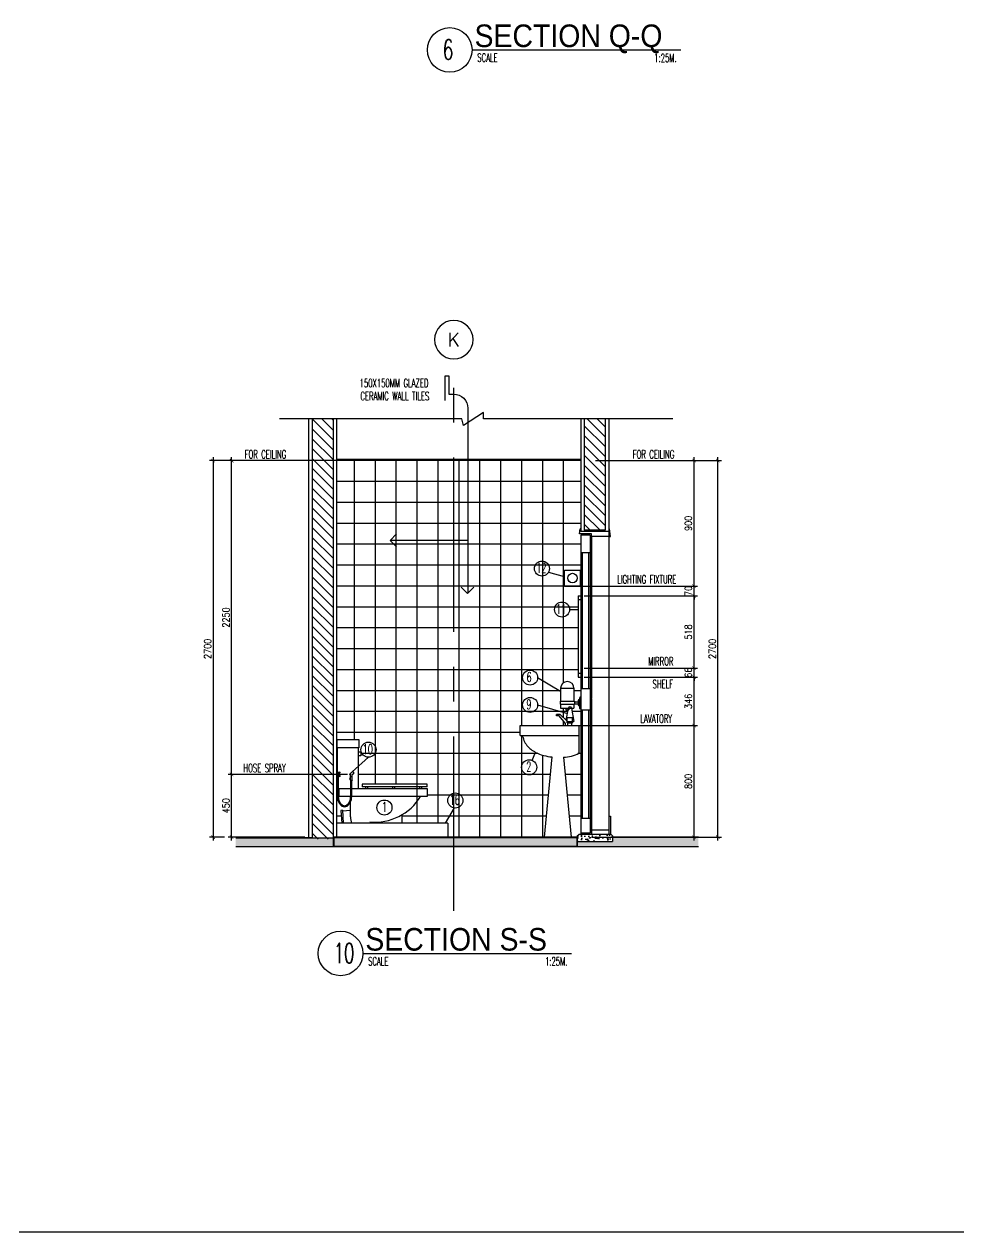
# Model space of a CAD drawing. Extents: x -203233 to -174356, y 196485 to 216410.
# Drawn here: x -196532 to -189832, y 196485 to 205145 of the extents above; entities that cross this region are included whole.
import ezdxf
from ezdxf.enums import TextEntityAlignment as Align

# ---------------------------------------------------------------- set-up
doc = ezdxf.new("R2010")
doc.units = 0
doc.header["$LTSCALE"] = 500
doc.header["$MEASUREMENT"] = 0
for name, pattern in [('CENTERX2', [4, 2.5, -0.5, 0.5, -0.5]), ('DASHED', [0.75, 0.5, -0.25]), ('HIDDEN2', [0.1875, 0.125, -0.0625])]:
    doc.linetypes.add(name, pattern=pattern)
doc.layers.get('0').update_dxf_attribs({"linetype": 'CONTINUOUS'})
doc.layers.get('DEFPOINTS').update_dxf_attribs({"linetype": 'CONTINUOUS'})
for name, color, linetype in [('A-SFIX', 2, 'CONTINUOUS'), ('AX-CR', 2, 'CONTINUOUS'), ('AX-TXT', 2, 'CONTINUOUS'), ('AXES', 11, 'CENTERX2'), ('Dimout', 4, 'CONTINUOUS'), ('DW', 7, 'CONTINUOUS'), ('ELE', 3, 'CONTINUOUS'), ('ELV', 7, 'CONTINUOUS'), ('FIX', 2, 'CONTINUOUS'), ('HatchA', 11, 'CONTINUOUS'), ('Plaster', 7, 'CONTINUOUS'), ('SANI', 2, 'CONTINUOUS'), ('Tile', 5, 'CONTINUOUS'), ('TITLE', 1, 'CONTINUOUS'), ('TXT', 2, 'CONTINUOUS'), ('TXT1', 2, 'CONTINUOUS'), ('WALL', 6, 'CONTINUOUS'), ('WallPartition', 2, 'CONTINUOUS'), ('Windows', 9, 'CONTINUOUS')]:
    doc.layers.add(name, color=color, linetype=linetype)
doc.styles.add('DIM', font='simplex.shx', dxfattribs={"width": 0.85})
doc.styles.add('ROMANS', font='romans.shx', dxfattribs={"width": 0.6})
doc.styles.add('TTXT', font='swisse.ttf', dxfattribs={"width": 0.9})
doc.dimstyles.new('DIM1-25', dxfattribs={"dimscale": 25, "dimtxt": 2, "dimasz": 1, "dimexe": 1, "dimexo": 1, "dimgap": 0.6, "dimtad": 1, "dimdec": 0, "dimdsep": 46, "dimtxsty": 'DIM', "dimblk1": 'ARCHTICK', "dimblk2": 'ARCHTICK', "dimsah": 1, "dimcen": 0.09, "dimdle": 1, "dimclrd": 256, "dimclrt": 2, "dimadec": 0, "dimazin": 0, "dimtfac": 1, "dimtdec": 0, "dimtix": 1, "dimtmove": 1, "dimatfit": 3, "dimldrblk": 'ARCHTICK', "dimfxl": 0, "dimtvp": 2, "dimtolj": 1, "dimtzin": 0, "dimarcsym": 0})

# ---------------------------------------------------------------- blocks, each defined once
blk = doc.blocks.new('_ARCHTICK')
at = {"color": 0, "linetype": 'ByBlock', "const_width": 0.15}
blk.add_lwpolyline([(-0.5, -0.5), (0.5, 0.5)], dxfattribs=at)
blk = doc.blocks.new('*D102')
at = {"layer": 'DEFPOINTS', "color": 0}
for p in [(-192461.1, 202015.5), (-191730.1, 202015.5), (-192439.8, 201115.5)]:
    blk.add_point(p, dxfattribs=at)
at = {"layer": 'Dimout', "lineweight": -2}
blk.add_line((-191730.1, 201090.5), (-191730.1, 202040.5), dxfattribs=at)
at = {"layer": 'Dimout', "color": 0, "lineweight": -2}
for p, q in [((-192436.1, 202015.5), (-191705.1, 202015.5)), ((-192414.8, 201115.5), (-191705.1, 201115.5))]:
    blk.add_line(p, q, dxfattribs=at)
at = {"layer": 'Dimout', "lineweight": -2, "xscale": 25, "yscale": 25, "zscale": 25}
for p, rotation in [((-191730.1, 202015.5), 90), ((-191730.1, 201115.5), 270)]:
    blk.add_blockref('_ARCHTICK', p, dxfattribs=dict(at, rotation=rotation))
at = {"layer": 'Dimout', "color": 2, "insert": (-191770.1, 201565.5), "char_height": 50, "attachment_point": 5, "rotation": 90, "style": 'DIM'}
blk.add_mtext('\\A1;900', dxfattribs=at)
blk = doc.blocks.new('*D101')
at = {"layer": 'DEFPOINTS', "color": 0}
for p in [(-192575.2, 201115.5), (-191730.1, 201115.5), (-192542.1, 201045.5)]:
    blk.add_point(p, dxfattribs=at)
at = {"layer": 'Dimout', "color": 0, "lineweight": -2}
for p, q in [((-192550.2, 201115.5), (-191705.1, 201115.5)), ((-192517.1, 201045.5), (-191705.1, 201045.5))]:
    blk.add_line(p, q, dxfattribs=at)
at = {"layer": 'Dimout', "lineweight": -2}
for p, q in [((-191730.1, 201115.5), (-191730.1, 201140.5)), ((-191730.1, 201045.5), (-191730.1, 201115.5)), ((-191730.1, 201045.5), (-191730.1, 201020.5))]:
    blk.add_line(p, q, dxfattribs=at)
at = {"layer": 'Dimout', "lineweight": -2, "xscale": 25, "yscale": 25, "zscale": 25}
for p, rotation in [((-191730.1, 201115.5), 270), ((-191730.1, 201045.5), 90)]:
    blk.add_blockref('_ARCHTICK', p, dxfattribs=dict(at, rotation=rotation))
at = {"layer": 'Dimout', "color": 2, "insert": (-191770.1, 201080.5), "char_height": 50, "attachment_point": 5, "rotation": 90, "style": 'DIM'}
blk.add_mtext('\\A1;70', dxfattribs=at)
blk = doc.blocks.new('*D105')
at = {"layer": 'DEFPOINTS', "color": 0}
for p in [(-192542.1, 201045.5), (-191730.1, 201045.5), (-192542.1, 200527.8)]:
    blk.add_point(p, dxfattribs=at)
at = {"layer": 'Dimout', "color": 0, "lineweight": -2}
for p, q in [((-192517.1, 201045.5), (-191705.1, 201045.5)), ((-192517.1, 200527.8), (-191705.1, 200527.8))]:
    blk.add_line(p, q, dxfattribs=at)
at = {"layer": 'Dimout', "lineweight": -2}
blk.add_line((-191730.1, 200502.8), (-191730.1, 201070.5), dxfattribs=at)
at = {"layer": 'Dimout', "lineweight": -2, "xscale": 25, "yscale": 25, "zscale": 25}
for p, rotation in [((-191730.1, 201045.5), 90), ((-191730.1, 200527.8), 270)]:
    blk.add_blockref('_ARCHTICK', p, dxfattribs=dict(at, rotation=rotation))
at = {"layer": 'Dimout', "color": 2, "insert": (-191770.1, 200786.7), "char_height": 50, "attachment_point": 5, "rotation": 90, "style": 'DIM'}
blk.add_mtext('\\A1;518', dxfattribs=at)
blk = doc.blocks.new('*D104')
at = {"layer": 'DEFPOINTS', "color": 0}
for p in [(-192542.1, 200461.9), (-191730.1, 200461.9), (-192728.2, 200115.5)]:
    blk.add_point(p, dxfattribs=at)
at = {"layer": 'Dimout', "lineweight": -2}
blk.add_line((-191730.1, 200090.5), (-191730.1, 200486.9), dxfattribs=at)
at = {"layer": 'Dimout', "color": 0, "lineweight": -2}
for p, q in [((-192517.1, 200461.9), (-191705.1, 200461.9)), ((-192703.2, 200115.5), (-191705.1, 200115.5))]:
    blk.add_line(p, q, dxfattribs=at)
at = {"layer": 'Dimout', "lineweight": -2, "xscale": 25, "yscale": 25, "zscale": 25}
for p, rotation in [((-191730.1, 200461.9), 90), ((-191730.1, 200115.5), 270)]:
    blk.add_blockref('_ARCHTICK', p, dxfattribs=dict(at, rotation=rotation))
at = {"layer": 'Dimout', "color": 2, "insert": (-191770.1, 200288.7), "char_height": 50, "attachment_point": 5, "rotation": 90, "style": 'DIM'}
blk.add_mtext('\\A1;346', dxfattribs=at)
blk = doc.blocks.new('*D103')
at = {"layer": 'DEFPOINTS', "color": 0}
for p in [(-192542.1, 200527.8), (-191730.1, 200527.8), (-192542.1, 200461.9)]:
    blk.add_point(p, dxfattribs=at)
at = {"layer": 'Dimout', "color": 0, "lineweight": -2}
for p, q in [((-192517.1, 200527.8), (-191705.1, 200527.8)), ((-192517.1, 200461.9), (-191705.1, 200461.9))]:
    blk.add_line(p, q, dxfattribs=at)
at = {"layer": 'Dimout', "lineweight": -2}
for p, q in [((-191730.1, 200527.8), (-191730.1, 200552.8)), ((-191730.1, 200461.9), (-191730.1, 200527.8)), ((-191730.1, 200461.9), (-191730.1, 200436.9))]:
    blk.add_line(p, q, dxfattribs=at)
at = {"layer": 'Dimout', "lineweight": -2, "xscale": 25, "yscale": 25, "zscale": 25}
for p, rotation in [((-191730.1, 200527.8), 270), ((-191730.1, 200461.9), 90)]:
    blk.add_blockref('_ARCHTICK', p, dxfattribs=dict(at, rotation=rotation))
at = {"layer": 'Dimout', "color": 2, "insert": (-191770.1, 200494.8), "char_height": 50, "attachment_point": 5, "rotation": 90, "style": 'DIM'}
blk.add_mtext('\\A1;66', dxfattribs=at)
blk = doc.blocks.new('*D99')
at = {"layer": 'DEFPOINTS', "color": 0}
for p in [(-192461.1, 202015.5), (-191559.2, 202015.5), (-192490.9, 199315.5)]:
    blk.add_point(p, dxfattribs=at)
at = {"layer": 'Dimout', "lineweight": -2}
blk.add_line((-191559.2, 199290.5), (-191559.2, 202040.5), dxfattribs=at)
at = {"layer": 'Dimout', "color": 0, "lineweight": -2}
for p, q in [((-192436.1, 202015.5), (-191534.2, 202015.5)), ((-192465.9, 199315.5), (-191534.2, 199315.5))]:
    blk.add_line(p, q, dxfattribs=at)
at = {"layer": 'Dimout', "lineweight": -2, "xscale": 25, "yscale": 25, "zscale": 25}
for p, rotation in [((-191559.2, 202015.5), 90), ((-191559.2, 199315.5), 270)]:
    blk.add_blockref('_ARCHTICK', p, dxfattribs=dict(at, rotation=rotation))
at = {"layer": 'Dimout', "color": 2, "insert": (-191599.2, 200665.5), "char_height": 50, "attachment_point": 5, "rotation": 90, "style": 'DIM'}
blk.add_mtext('\\A1;2700', dxfattribs=at)
blk = doc.blocks.new('*D100')
at = {"layer": 'DEFPOINTS', "color": 0}
for p in [(-192728.2, 200115.5), (-191730.1, 200115.5), (-192490.9, 199315.5)]:
    blk.add_point(p, dxfattribs=at)
at = {"layer": 'Dimout', "lineweight": -2}
blk.add_line((-191730.1, 199290.5), (-191730.1, 200140.5), dxfattribs=at)
at = {"layer": 'Dimout', "color": 0, "lineweight": -2}
for p, q in [((-192703.2, 200115.5), (-191705.1, 200115.5)), ((-192465.9, 199315.5), (-191705.1, 199315.5))]:
    blk.add_line(p, q, dxfattribs=at)
at = {"layer": 'Dimout', "lineweight": -2, "xscale": 25, "yscale": 25, "zscale": 25}
for p, rotation in [((-191730.1, 200115.5), 90), ((-191730.1, 199315.5), 270)]:
    blk.add_blockref('_ARCHTICK', p, dxfattribs=dict(at, rotation=rotation))
at = {"layer": 'Dimout', "color": 2, "insert": (-191770.1, 199715.5), "char_height": 50, "attachment_point": 5, "rotation": 90, "style": 'DIM'}
blk.add_mtext('\\A1;800', dxfattribs=at)
blk = doc.blocks.new('A0-BOX')
at = {"layer": 'TITLE'}
blk.add_line((0, 0), (113.3, 0), dxfattribs=at)
blk = doc.blocks.new('walling')
at = {"layer": 'ELV'}
blk.add_line((0.1363, -1.1797), (-0.4198, -1.1797), dxfattribs=at)
blk.add_lwpolyline([(-0.025, -0.176), (-0.025, 0), (0, 0), (0, -0.1306), (0.0363, -0.1306, -0.414214), (0.1363, -0.2306), (0.1363, -1.5582)], format="xyb", dxfattribs=at)
at = {"layer": 'WALL'}
for p, q in [((-0.4198, -1.1797), (-0.3736, -1.1334)), ((-0.4198, -1.1797), (-0.3736, -1.2259)), ((0.1345, -1.56), (0.0882, -1.5137)), ((0.1345, -1.56), (0.1808, -1.5137))]:
    blk.add_line(p, q, dxfattribs=at)
at = {"layer": 'TXT', "style": 'ROMANS', "width": 0.6}
for s, p in [('150X150MM GLAZED', (-0.639, -0.0816)), ('CERAMIC WALL TILES', (-0.6331, -0.1746))]:
    blk.add_text(s, height=0.06, dxfattribs=at).set_placement(p)
blk = doc.blocks.new('*D108')
at = {"layer": 'DEFPOINTS', "color": 0}
for p in [(-194041.6, 202015.5), (-195177.5, 199315.5), (-195071.7, 199315.5)]:
    blk.add_point(p, dxfattribs=at)
at = {"layer": 'Dimout', "lineweight": -2}
blk.add_line((-195177.5, 202040.5), (-195177.5, 199290.5), dxfattribs=at)
at = {"layer": 'Dimout', "color": 0, "lineweight": -2}
for p, q in [((-194066.6, 202015.5), (-195202.5, 202015.5)), ((-195096.7, 199315.5), (-195202.5, 199315.5))]:
    blk.add_line(p, q, dxfattribs=at)
at = {"layer": 'Dimout', "lineweight": -2, "xscale": 25, "yscale": 25, "zscale": 25}
for p, rotation in [((-195177.5, 202015.5), 90), ((-195177.5, 199315.5), 270)]:
    blk.add_blockref('_ARCHTICK', p, dxfattribs=dict(at, rotation=rotation))
at = {"layer": 'Dimout', "color": 2, "insert": (-195217.5, 200665.5), "char_height": 50, "attachment_point": 5, "rotation": 90, "style": 'DIM'}
blk.add_mtext('\\A1;2700', dxfattribs=at)
blk = doc.blocks.new('*D106')
at = {"layer": 'DEFPOINTS', "color": 0}
for p in [(-195045.1, 202015.5), (-194549.9, 202015.5), (-194189.2, 199765.5)]:
    blk.add_point(p, dxfattribs=at)
at = {"layer": 'Dimout', "lineweight": -2}
blk.add_line((-195045.1, 199740.5), (-195045.1, 202040.5), dxfattribs=at)
at = {"layer": 'Dimout', "color": 0, "lineweight": -2}
for p, q in [((-194574.9, 202015.5), (-195070.1, 202015.5)), ((-194214.2, 199765.5), (-195070.1, 199765.5))]:
    blk.add_line(p, q, dxfattribs=at)
at = {"layer": 'Dimout', "lineweight": -2, "xscale": 25, "yscale": 25, "zscale": 25}
for p, rotation in [((-195045.1, 202015.5), 90), ((-195045.1, 199765.5), 270)]:
    blk.add_blockref('_ARCHTICK', p, dxfattribs=dict(at, rotation=rotation))
at = {"layer": 'Dimout', "color": 2, "insert": (-195085.1, 200890.5), "char_height": 50, "attachment_point": 5, "rotation": 90, "style": 'DIM'}
blk.add_mtext('\\A1;2250', dxfattribs=at)
blk = doc.blocks.new('*D107')
at = {"layer": 'DEFPOINTS', "color": 0}
for p in [(-195045.1, 199765.5), (-194189.2, 199765.5), (-194494.1, 199315.5)]:
    blk.add_point(p, dxfattribs=at)
at = {"layer": 'Dimout', "lineweight": -2}
blk.add_line((-195045.1, 199290.5), (-195045.1, 199790.5), dxfattribs=at)
at = {"layer": 'Dimout', "color": 0, "lineweight": -2}
for p, q in [((-194214.2, 199765.5), (-195070.1, 199765.5)), ((-194519.1, 199315.5), (-195070.1, 199315.5))]:
    blk.add_line(p, q, dxfattribs=at)
at = {"layer": 'Dimout', "lineweight": -2, "xscale": 25, "yscale": 25, "zscale": 25}
for p, rotation in [((-195045.1, 199765.5), 90), ((-195045.1, 199315.5), 270)]:
    blk.add_blockref('_ARCHTICK', p, dxfattribs=dict(at, rotation=rotation))
at = {"layer": 'Dimout', "color": 2, "insert": (-195085.1, 199540.5), "char_height": 50, "attachment_point": 5, "rotation": 90, "style": 'DIM'}
blk.add_mtext('\\A1;450', dxfattribs=at)
blk = doc.blocks.new('A$C03B742BD')
at = {"layer": 'SANI'}
for p, q in [((0, 0.238), (0, 0.247)), ((0.003, 0.25), (0.01, 0.25)), ((0.003, 0.235), (0.007, 0.235)), ((0.01, 0.192), (0.01, 0.232)), ((0.012, 0.19), (0.0205, 0.19)), ((0.0225, 0.192), (0.0225, 0.2375)), ((0.0225, 0.221), (0.0291, 0.197)), ((0.0225, 0.2172), (0.0282, 0.1967)), ((0.1091, 0.234), (0.1003, 0.2428)), ((0.1091, 0.2324), (0.1003, 0.2237)), ((0.1155, 0.2404), (0.1067, 0.2492)), ((0.1155, 0.2261), (0.1067, 0.2173))]:
    blk.add_line(p, q, dxfattribs=at)
for points in [[(0.12, 0.2271), (0.12, 0.09, -0.060702), (0.1156, 0.0539, -0.074102), (0.1043, 0.0264, -0.106911), (0.0852, 0.0059, -0.152771), (0.0663, 0, -0.152771), (0.0473, 0.0059, -0.106911), (0.0282, 0.0264, -0.074102), (0.0169, 0.0539, -0.060702), (0.0125, 0.09), (0.0125, 0.19)], [(0.1125, 0.2231), (0.1125, 0.09, -0.060702), (0.1083, 0.0557, -0.074102), (0.0978, 0.0302, -0.106911), (0.0809, 0.0121, -0.152771), (0.0663, 0.0075, -0.152771), (0.0516, 0.0121, -0.106911), (0.0347, 0.0302, -0.074102), (0.0242, 0.0557, -0.060702), (0.02, 0.09), (0.02, 0.19)], [(0.0225, 0.2283, 0.064258), (0.0248, 0.2292, 0.106392), (0.0269, 0.2311, 0.159292), (0.0277, 0.2335, 0.159292), (0.0269, 0.236, 0.106392), (0.0248, 0.2379, 0.066222), (0.0224, 0.2388, 0.057624)], [(0.0225, 0.2303, 0.046557), (0.0238, 0.2309, 0.106392), (0.0253, 0.2323, 0.159292), (0.0257, 0.2335, 0.159292), (0.0253, 0.2348, 0.106392), (0.0238, 0.2362, 0.046557), (0.0225, 0.2367, 0.057624)]]:
    blk.add_lwpolyline(points, format="xyb", dxfattribs=at)
blk.add_circle((0.1163, 0.2332), 0.0072, dxfattribs=at)
for centre, radius, start, end in [((0.003, 0.247), 0.003, 90, 180), ((0.003, 0.238), 0.003, 180, 270), ((0.007, 0.232), 0.003, 0, 90), ((0.01, 0.2375), 0.0125, 0, 90), ((0.012, 0.192), 0.002, 180, 270), ((0.0205, 0.192), 0.002, 270, 0), ((0.0286, 0.1968), 0.0005, 194.53893, 16.23807), ((0.1035, 0.246), 0.0045, 45, 225), ((0.1035, 0.2205), 0.0045, 135, 315)]:
    blk.add_arc(centre, radius, start, end, dxfattribs=at)
blk = doc.blocks.new('AXU')
at = {"layer": 'AX-CR'}
blk.add_circle((0, 350), 350, dxfattribs=at)
at = {"layer": 'AX-TXT', "style": 'ROMANS'}
blk.add_attdef('AX', text='', height=250, dxfattribs=at).set_placement((0, 350), align=Align.MIDDLE)

msp = doc.modelspace()

# ---------------------------------------------------------------- hatches: boundary and pattern name
at = {"layer": 'HatchA'}
h = msp.add_hatch(dxfattribs=at)
h.set_pattern_fill('ANSI31', color=256, scale=400, style=0)
h.set_pattern_definition([(135, (-402184.74, -1151.2), (35.355339, 35.355339), [])])
h.paths.add_polyline_path([(-194467.1, 202315.5), (-194317.1, 202315.5), (-194317.1, 199300.5), (-194467.1, 199300.5)])
h = msp.add_hatch(dxfattribs=at)
h.set_pattern_fill('ANSI31', color=256, scale=400, style=0)
h.set_pattern_definition([(135, (-451508.57, 2486.243), (35.355339, 35.355339), [])])
h.paths.add_polyline_path([(-192517.1, 202315.5), (-192367.1, 202315.5), (-192367.1, 201515.5), (-192517.1, 201515.5)])
at = {"layer": 'Windows'}
h = msp.add_hatch(dxfattribs=at)
h.set_pattern_fill('AR-SAND', color=256, scale=25, style=0)
h.set_pattern_definition([(37.5, (0, 0), (-1.574834, 48.170594), [0, -38, 0, -42.5, 0, -40.625]), (7.5, (0, 0), (44.244418, 70.553652), [0, -20.5, 0, -34.25, 0, -13.125]), (327.5, (-30.75, 0), (77.8535465, 0.1414763), [0, -12.5, 0, -45, 0, -58.75]), (317.5, (-30.75, 0), (75.153165, 21.941889), [0, -6.25, 0, -29.5, 0, -33.75])])
h.paths.add_polyline_path([(-194317.1, 199309.5), (-195016, 199309.5), (-195016, 199245.5), (-194317.1, 199245.5)])
h.paths.add_polyline_path([(-193452.1, 199309.5), (-194313.1, 199309.5), (-194313.1, 199249.5), (-193452.1, 199249.5)])
h.paths.add_polyline_path([(-192571, 199309.5), (-193452.1, 199309.5), (-193452.1, 199249.5), (-192571, 199249.5)])
h.paths.add_polyline_path([(-191698.6, 199312.5), (-192315, 199312.5), (-192315, 199285.5), (-192567, 199285.5), (-192567, 199245.5), (-191698.6, 199245.5)])
h = msp.add_hatch(dxfattribs=at)
h.set_pattern_fill('AR-CONC', color=256, scale=10, style=0)
h.set_pattern_definition([(130, (-443369.23, 18312.15), (-71.726018, -6.275213), [7.5, -82.5]), (185, (-443369.23, 18312.15), (13.875133, 75.219213), [6, -66]), (79.5486, (-443375.21, 18311.63), (-57.850938, 68.943954), [6.374019, -70.114211]), (133.8158, (-443369.23, 18332.15), (-106.724105, -16.551901), [11.25, -123.75]), (83.3644, (-443378.13, 18330.77), (-93.46627, 97.411787), [9.56103, -105.1713]), (188.8158, (-443369.23, 18332.15), (-93.466195, 97.41186), [9, -99]), (159, (-443379.23, 18327.15), (-59.690705, -40.261889), [7.5, -82.5]), (214, (-443379.23, 18327.15), (-24.331533, 72.515005), [6, -66]), (108.5486, (-443384.206, 18323.795), (-84.022263, 32.25305), [6.374019, -70.114211]), (142.5, (-443369.232, 18312.15), (-1.2159855, 33.2893854), [0, -65.2, 0, -67, 0, -66.25]), (172.5, (-443369.23, 18312.15), (-26.3069537, 39.441171), [0, -38.2, 0, -63.7, 0, -25.25]), (212.5, (-443346.932, 18312.15), (-53.3822436, -2.2554872), [0, -25, 0, -78, 0, -103.5]), (222.5, (-443336.93, 18312.15), (-58.318617, 10.010498), [0, -32.5, 0, -51.8, 0, -73.5])])
h.paths.add_polyline_path([(-192557, 199335.5), (-192567, 199325.5), (-192567, 199285.5), (-192315, 199285.5), (-192315, 199325.5), (-192325, 199335.5)])

# ---------------------------------------------------------------- linework, layer by layer
msp.add_line((-194288.4, 202025.5), (-192545.8, 202025.5))
at = {"layer": 'A-SFIX'}
for q in [(-194292.1, 199415.5), (-193494.1, 199315.5)]:
    msp.add_line((-193494.1, 199415.5), q, dxfattribs=at)
at = {"layer": 'AXES'}
msp.add_line((-193452.1, 198787.8), (-193452.1, 202744.8), dxfattribs=at)
at = {"layer": 'DW'}
for p, q in [((-192772.5, 201215), (-192661, 201185)), ((-192622.2, 200947.5), (-192560.2, 200947.5)), ((-192851.3, 200459.4), (-192686.6, 200362.4)), ((-192851.4, 200263.4), (-192638.3, 200201.7)), ((-192889.7, 199865.7), (-192866, 199923.9)), ((-193450.4, 199525.2), (-193514.5, 199415.5))]:
    msp.add_line(p, q, dxfattribs=at)
at = {"layer": 'ELE'}
msp.add_lwpolyline([(-191882.2, 202315.5), (-193238.5, 202315.5), (-193238.5, 202360.7), (-193381.9, 202267.2), (-193393.8, 202315.5), (-193660.5, 202315.5), (-194702.6, 202315.5)], dxfattribs=at)
at = {"layer": 'FIX'}
for p, q in [((-194285, 199665.5), (-194285, 199957.1)), ((-194136, 199665.5), (-194136, 199957.1)), ((-194136, 199928), (-194119.6, 199928)), ((-194119.6, 199898.8), (-194136, 199898.8)), ((-194119.6, 199928), (-194119.6, 199898.8)), ((-194108.6, 199694.6), (-194108.6, 199677.3)), ((-193642.8, 199694.6), (-194108.6, 199694.6)), ((-193642.8, 199677.3), (-193642.8, 199694.6)), ((-194285, 199665.5), (-193642.8, 199665.5)), ((-194274.2, 199607.1), (-194274.2, 199665.5)), ((-193642.8, 199607.1), (-194274.2, 199607.1)), ((-194191.7, 199461.3), (-194191.7, 199607.1)), ((-193642.8, 199677.3), (-194108.6, 199677.3)), ((-194081.8, 199665.5), (-194081.8, 199677.3)), ((-194068.4, 199665.5), (-194068.4, 199677.3)), ((-193889.5, 199665.5), (-193889.5, 199677.3)), ((-193876.1, 199665.5), (-193876.1, 199677.3)), ((-193694.6, 199665.5), (-193694.6, 199677.3)), ((-193681.2, 199665.5), (-193681.2, 199677.3)), ((-193642.8, 199665.5), (-193642.8, 199607.1)), ((-194251.2, 199507.8), (-194261.2, 199507.1)), ((-194261.2, 199507.1), (-194254.9, 199415.5)), ((-194251.2, 199507.8), (-194244.9, 199415.5)), ((-194191.7, 199506.9), (-194250.9, 199502.8)), ((-193824.3, 199475.8), (-193824.3, 199415.5))]:
    msp.add_line(p, q, dxfattribs=at)
at = {"layer": 'FIX', "color": 2}
msp.add_line((-194064, 199888.6), (-194179.7, 199782.7), dxfattribs=at)
at = {"layer": 'FIX'}
msp.add_lwpolyline([(-194288.8, 199957.1), (-194288.8, 200015.5), (-194132.3, 200015.5), (-194132.3, 199957.1)], close=True, dxfattribs=at)
at = {"layer": 'FIX', "color": 2}
for centre in [(-192820.3, 201241.2), (-192676.2, 200947.5), (-192905.3, 200459.4), (-192905.3, 200263.4), (-194064, 199942.5), (-192911.7, 199816.4), (-193441.2, 199578.4), (-193949.6, 199527.7)]:
    msp.add_circle(centre, 54, dxfattribs=at)
at = {"layer": 'FIX'}
for centre, radius, start, end in [((-194017.8, 199807.1), 383.7, 264.6554, 328.58856), ((-194096.9, 199454), 95.1, 175.6013, 203.91391)]:
    msp.add_arc(centre, radius, start, end, dxfattribs=at)
at = {"layer": 'Plaster'}
for p, q in [((-194494.1, 202315.5), (-194494.1, 199315.5)), ((-194292.1, 202315.5), (-194292.1, 199315.5)), ((-192542.1, 202315.5), (-192542.1, 201508.1)), ((-192340.1, 202315.5), (-192340.1, 201508.1)), ((-194288.4, 202025.5), (-194288.4, 202015.5)), ((-192545.8, 202025.5), (-192545.8, 202015.5)), ((-192340.1, 199365.5), (-192465.7, 199365.5)), ((-195016, 199312.5), (-194467.1, 199312.5)), ((-192567, 199315.5), (-194317.1, 199315.5)), ((-192567, 199309.5), (-194317.1, 199309.5)), ((-191698.6, 199315.5), (-192315, 199315.5))]:
    msp.add_line(p, q, dxfattribs=at)
at = {"layer": 'SANI', "color": 6}
for p, q in [((-193321.4, 204960.1), (-191825.3, 204960.1)), ((-194104.4, 198481.5), (-192608.2, 198481.5))]:
    msp.add_line(p, q, dxfattribs=at)
at = {"layer": 'SANI'}
for p, q in [((-192658.9, 201115.5), (-192658.9, 201230.6)), ((-192658.9, 201230.6), (-192543.8, 201230.6)), ((-192543.8, 201115.5), (-192543.8, 201230.6)), ((-192658.9, 201115.5), (-192543.8, 201115.5)), ((-192560.2, 201045.5), (-192560.2, 200461.9)), ((-192560.2, 201045.5), (-192542.1, 201045.5)), ((-192560.2, 201019.2), (-192542.1, 201019.2)), ((-192560.2, 200490.6), (-192542.1, 200490.6)), ((-192560.2, 200461.9), (-192542.1, 200461.9)), ((-192686.6, 200382.6), (-192590.7, 200382.6)), ((-192686.6, 200382.6), (-192686.6, 200291.6)), ((-192590.7, 200382.6), (-192590.7, 200291.6)), ((-192550.7, 200301.9), (-192544.9, 200301.9)), ((-192690.4, 200291.6), (-192586.8, 200291.6)), ((-192690.4, 200291.6), (-192690.4, 200268.6)), ((-192690.4, 200268.6), (-192586.8, 200268.6)), ((-192686.6, 200268.6), (-192686.6, 200240.3)), ((-192686.6, 200240.3), (-192590.7, 200240.3)), ((-192649.2, 200240.3), (-192649.2, 200228.7)), ((-192649.2, 200228.7), (-192628.1, 200228.7)), ((-192646.5, 200154.1), (-192630.7, 200240.8)), ((-192628.1, 200240.3), (-192628.1, 200228.7)), ((-192608.2, 200240.8), (-192590.7, 200144.6)), ((-192590.7, 200268.6), (-192590.7, 200240.3)), ((-192586.8, 200291.6), (-192586.8, 200268.6)), ((-192586.8, 200286.5), (-192560.2, 200286.5)), ((-192586.8, 200271.1), (-192560.2, 200271.1)), ((-192560.2, 200292.3), (-192560.2, 200267)), ((-192550.7, 200257.4), (-192544.9, 200257.4)), ((-192716.6, 200184.3), (-192716.6, 200195.3)), ((-192689.5, 200195.3), (-192716.6, 200195.3)), ((-192697, 200184.3), (-192716.6, 200184.3)), ((-192650.5, 200131.1), (-192697, 200184.3)), ((-192689.5, 200195.3), (-192639.3, 200147.2)), ((-192650.5, 200115.9), (-192650.5, 200131.1)), ((-192639.3, 200135.9), (-192639.3, 200174.2)), ((-192639.3, 200144.6), (-192590.7, 200144.6)), ((-192634.5, 200115.9), (-192634.5, 200135.9)), ((-192605.7, 200115.9), (-192605.7, 200135.9)), ((-192600.9, 200135.9), (-192600.9, 200174.2))]:
    msp.add_line(p, q, dxfattribs=at)
at = {"layer": 'SANI', "linetype": 'Continuous'}
for p, q in [((-192975.7, 200043.9), (-192975.7, 200115.9)), ((-192975.7, 200115.9), (-192554.9, 200115.9)), ((-192975.7, 200043.9), (-192554.9, 200043.9)), ((-192554.9, 200115.9), (-192554.9, 199918.1)), ((-192750.3, 199890.3), (-192804.4, 199315.5)), ((-192664.8, 199887.9), (-192610.9, 199315.5))]:
    msp.add_line(p, q, dxfattribs=at)
at = {"layer": 'SANI', "linetype": 'DASHED'}
msp.add_lwpolyline([(-192639.3, 200174.2), (-192600.9, 200174.2)], dxfattribs=at)
msp.add_lwpolyline([(-192639.3, 200135.9), (-192600.9, 200135.9, -0.499277)], format="xyb", dxfattribs=at)
at = {"layer": 'SANI', "linetype": 'Continuous'}
msp.add_lwpolyline([(-192974.1, 200044, -0.355712), (-192955.1, 200028.9, 0.103437), (-192939.8, 199989.7, 0.107169), (-192883.6, 199934.2, 0.077294), (-192807, 199900.8, 0.037007), (-192750.3, 199890.3, 0.037007)], format="xyb", dxfattribs=at)
at = {"layer": 'SANI'}
msp.add_circle((-192601.4, 201173), 34.4, dxfattribs=at)
for centre, radius, start, end in [((-192638.6, 200382.6), 47.9, 0, 180), ((-192550.7, 200292.3), 9.59, 90, 180), ((-192619.4, 200238.6), 11.5, 9.52728, 170.47272), ((-192550.7, 200267), 9.59, 180, 270)]:
    msp.add_arc(centre, radius, start, end, dxfattribs=at)
at = {"layer": 'SANI', "linetype": 'Continuous'}
msp.add_arc((-192671, 200124.8), 237, 271.49961, 299.3242, dxfattribs=at)
at = {"layer": 'Tile'}
for p, q in [((-192542.1, 202015.5), (-194292.1, 202015.5)), ((-194167.1, 202025.5), (-194167.1, 200015.5)), ((-194017.1, 202025.5), (-194017.1, 199694.6)), ((-193867.1, 202025.5), (-193867.1, 199694.6)), ((-193717.1, 202025.5), (-193717.1, 199415.5)), ((-193567.1, 202025.5), (-193567.1, 199415.5)), ((-193417.1, 202025.5), (-193417.1, 199315.5)), ((-193267.1, 202025.5), (-193267.1, 199315.5)), ((-193117.1, 202025.5), (-193117.1, 199315.5)), ((-192967.1, 202025.5), (-192967.1, 200115.9)), ((-192817.1, 202025.5), (-192817.1, 200115.9)), ((-192667.1, 202025.5), (-192667.1, 200421.2)), ((-192542.1, 201865.5), (-194292.1, 201865.5)), ((-192542.1, 201715.5), (-194292.1, 201715.5)), ((-192542.1, 201565.5), (-194292.1, 201565.5)), ((-192542.1, 201415.5), (-194292.1, 201415.5)), ((-192542.1, 201265.5), (-194292.1, 201265.5)), ((-192542.1, 201115.5), (-194292.1, 201115.5)), ((-192560.2, 200965.5), (-194292.1, 200965.5)), ((-192560.2, 200815.5), (-194292.1, 200815.5)), ((-192560.2, 200665.5), (-194292.1, 200665.5)), ((-192560.2, 200515.5), (-194292.1, 200515.5)), ((-192686.6, 200365.5), (-194292.1, 200365.5)), ((-192542.1, 200365.5), (-192590.7, 200365.5)), ((-192635.3, 200215.5), (-194292.1, 200215.5)), ((-192667.1, 200240.3), (-192667.1, 200173.9)), ((-192542.1, 200215.5), (-192603.5, 200215.5)), ((-192667.1, 200150.1), (-192667.1, 200115.9)), ((-192975.7, 200065.5), (-194292.1, 200065.5)), ((-192967.1, 200043.9), (-192967.1, 199315.5)), ((-192848.8, 199915.5), (-194119.6, 199915.5)), ((-192817.1, 199903.6), (-192817.1, 199315.5)), ((-192542.1, 199915.5), (-192563.6, 199915.5)), ((-192762, 199765.5), (-194136, 199765.5)), ((-192542.1, 199765.5), (-192653.3, 199765.5)), ((-192776.2, 199615.5), (-193642.8, 199615.5)), ((-192542.1, 199615.5), (-192639.2, 199615.5)), ((-194258.3, 199465.5), (-194292.1, 199465.5)), ((-192790.3, 199465.5), (-193824.3, 199465.5)), ((-192542.1, 199465.5), (-192625, 199465.5))]:
    msp.add_line(p, q, dxfattribs=at)
at = {"layer": 'TITLE', "color": 6}
for centre in [(-193481.4, 204960.1), (-194264.4, 198481.5)]:
    msp.add_circle(centre, 160, dxfattribs=at)
at = {"layer": 'WALL'}
for p, q in [((-194467.1, 202315.5), (-194467.1, 199309.5)), ((-194317.1, 202315.5), (-194317.1, 199245.5)), ((-192517.1, 202315.5), (-192517.1, 201515.5)), ((-192367.1, 202315.5), (-192367.1, 201515.5)), ((-192367.1, 201515.5), (-192517.1, 201515.5)), ((-195016, 199309.5), (-194317.1, 199309.5)), ((-194313.1, 199309.5), (-194313.1, 199249.5)), ((-192571, 199309.5), (-192571, 199249.5)), ((-192567, 199325.5), (-192557, 199335.5)), ((-192567, 199325.5), (-192567, 199285.5)), ((-192567, 199285.5), (-192567, 199245.5)), ((-192567, 199285.5), (-192315, 199285.5)), ((-192325, 199335.5), (-192557, 199335.5)), ((-192315, 199325.5), (-192325, 199335.5)), ((-192315, 199325.5), (-192315, 199285.5)), ((-191698.6, 199312.5), (-192315, 199312.5)), ((-191698.6, 199245.5), (-195016, 199245.5)), ((-192571, 199249.5), (-194313.1, 199249.5))]:
    msp.add_line(p, q, dxfattribs=at)
at = {"layer": 'WallPartition', "linetype": 'HIDDEN2', "const_width": 2}
msp.add_lwpolyline([(-192569, 199309.5), (-192569, 199247.5), (-194315.1, 199247.5), (-194315.1, 199309.5)], dxfattribs=at)
at = {"layer": 'Windows'}
for p, q in [((-192551.2, 201489.5), (-192546.7, 201526.4)), ((-192542.1, 201526.4), (-192546.7, 201526.4)), ((-192340.1, 201526.4), (-192335.5, 201526.4)), ((-192328.7, 201470.9), (-192335.5, 201526.4)), ((-192465.7, 201489.5), (-192551.2, 201489.5)), ((-192340.1, 201508.1), (-192542.1, 201508.1)), ((-192542.1, 201480.2), (-192542.1, 199335.5)), ((-192474.8, 201480.2), (-192542.1, 201480.2)), ((-192474.8, 201480.2), (-192474.8, 199344.8)), ((-192465.7, 201470.9), (-192465.7, 201489.5)), ((-192465.7, 201470.9), (-192465.7, 200314.5)), ((-192340.1, 201470.9), (-192465.7, 201470.9)), ((-192340.1, 201508.1), (-192340.1, 199335.5)), ((-192340.1, 201470.9), (-192328.7, 201470.9)), ((-192474.8, 201354.8), (-192542.1, 201354.8)), ((-192531, 201354.8), (-192531, 200378.2)), ((-192485.9, 201354.8), (-192485.9, 200378.2)), ((-192552, 200310.7), (-192552, 200237.9)), ((-192474.8, 200378.2), (-192542.1, 200378.2)), ((-192464.9, 200310.7), (-192464.9, 200237.9)), ((-192552, 200237.9), (-192542.1, 200237.9)), ((-192474.8, 200227.1), (-192542.1, 200227.1)), ((-192531, 200227.1), (-192531, 199450.2)), ((-192485.9, 200227.1), (-192485.9, 199450.2)), ((-192464.9, 200237.9), (-192474.8, 200237.9)), ((-192465.7, 200237.9), (-192465.7, 199335.5)), ((-192474.8, 199450.2), (-192542.1, 199450.2)), ((-192340.1, 199465.5), (-192329, 199465.5)), ((-192329, 199465.5), (-192329, 199335.5)), ((-192474.8, 199344.8), (-192542.1, 199344.8))]:
    msp.add_line(p, q, dxfattribs=at)
for centre, start, end in [((-192542.1, 200310.7), 90, 270), ((-192474.8, 200310.7), 270, 90)]:
    msp.add_arc(centre, 9.89, start, end, dxfattribs=at)

# ---------------------------------------------------------------- block references
at = {"xscale": 250, "yscale": 250, "zscale": 250}
msp.add_blockref('A0-BOX', (-203233.3, 196485.4), dxfattribs=at)
at = {"layer": 'AXES'}
ref = msp.add_blockref('AXU', (-193452.1, 203020.8), dxfattribs=dict(at, xscale=-0.3942857142857143, yscale=0.3942857142857143, zscale=0.3942857142857143, rotation=180))
ref.add_attrib('AX', 'K', dxfattribs={"layer": 'AX-TXT', "color": 6, "height": 98.6, "style": 'ROMANS'}).set_placement((-193452.1, 202882.8), align=Align.MIDDLE)
at = {"layer": 'SANI', "xscale": -1000, "yscale": 1000, "zscale": 1000}
msp.add_blockref('A$C03B742BD', (-194169.7, 199532.7), dxfattribs=at)
at = {"layer": 'WALL', "xscale": 1000, "yscale": 1000, "zscale": 1000}
msp.add_blockref('walling', (-193488.4, 202622.7), dxfattribs=at)

# ---------------------------------------------------------------- texts
at = {"layer": 'TITLE', "style": 'ROMANS', "width": 0.6}
for s, height, p in [('6', 143.9, (-193530.2, 204890.5)), ('10', 143.92, (-194313.1, 198412))]:
    msp.add_text(s, height=height, dxfattribs=at).set_placement(p)
at = {"layer": 'TXT', "style": 'ROMANS', "width": 0.6}
for s, height, p in [('SCALE', 60, (-193283.7, 204874.6)), ('1:25M.', 60, (-192015.1, 204873.2)), ('FOR CEILING', 60, (-194951.4, 202031.1)), ('FOR CEILING', 60, (-192169.1, 202031.1)), ('12', 70, (-192860.5, 201210.3)), ('LIGHTING FIXTURE', 60, (-192280.9, 201134.7)), ('11', 70, (-192719.4, 200916.6)), ('MIRROR', 60, (-192058.3, 200547.1)), ('6', 70, (-192930.2, 200428.5)), ('SHELF', 60, (-192027.4, 200382.6)), ('9', 70, (-192932.2, 200232.5)), ('LAVATORY', 60, (-192114.8, 200134.7)), ('10', 70, (-194104.5, 199911.7)), ('HOSE SPRAY', 60, (-194960.6, 199781.1)), ('2', 70, (-192932.5, 199785.5)), ('16', 70, (-193481.8, 199547.5)), ('1', 70, (-193967.2, 199496.8)), ('SCALE', 60, (-194066.6, 198396)), ('1:25M.', 60, (-192798.1, 198394.7))]:
    msp.add_text(s, height=height, dxfattribs=at).set_placement(p)
at = {"layer": 'TXT1', "color": 6, "style": 'TTXT', "width": 0.9}
for s, p in [('SECTION Q-Q', (-193303.6, 204980.5)), ('SECTION S-S', (-194086.5, 198501.9))]:
    msp.add_text(s, height=162.094, dxfattribs=at).set_placement(p)

# ---------------------------------------------------------------- dimensions: what is measured, and where the dimension line sits
at = {"layer": 'Dimout'}
for base, p1, p2, picture, middle in [((-195177.5, 199315.5), (-194041.6, 202015.5), (-195071.7, 199315.5), '*D108', (-195217.5, 200665.5)), ((-195045.1, 202015.5), (-194189.2, 199765.5), (-194549.9, 202015.5), '*D106', (-195085.1, 200890.5)), ((-191559.2, 202015.5), (-192490.9, 199315.5), (-192461.1, 202015.5), '*D99', (-191599.2, 200665.5)), ((-191730.1, 202015.5), (-192439.8, 201115.5), (-192461.1, 202015.5), '*D102', (-191770.1, 201565.5)), ((-191730.1, 201115.5), (-192542.1, 201045.5), (-192575.2, 201115.5), '*D101', (-191770.1, 201080.5)), ((-191730.1, 201045.5), (-192542.1, 200527.8), (-192542.1, 201045.5), '*D105', (-191770.1, 200786.7)), ((-191730.1, 200461.9), (-192728.2, 200115.5), (-192542.1, 200461.9), '*D104', (-191770.1, 200288.7)), ((-191730.1, 200527.8), (-192542.1, 200461.9), (-192542.1, 200527.8), '*D103', (-191770.1, 200494.8)), ((-191730.1, 200115.5), (-192490.9, 199315.5), (-192728.2, 200115.5), '*D100', (-191770.1, 199715.5)), ((-195045.1, 199765.5), (-194494.1, 199315.5), (-194189.2, 199765.5), '*D107', (-195085.1, 199540.5))]:
    dim = msp.add_linear_dim(base=base, p1=p1, p2=p2, angle=90, dimstyle='DIM1-25', dxfattribs=at)
    dim.commit()
    dim.dimension.update_dxf_attribs({"geometry": picture, "text_midpoint": middle})

doc.saveas('drawing.dxf')
